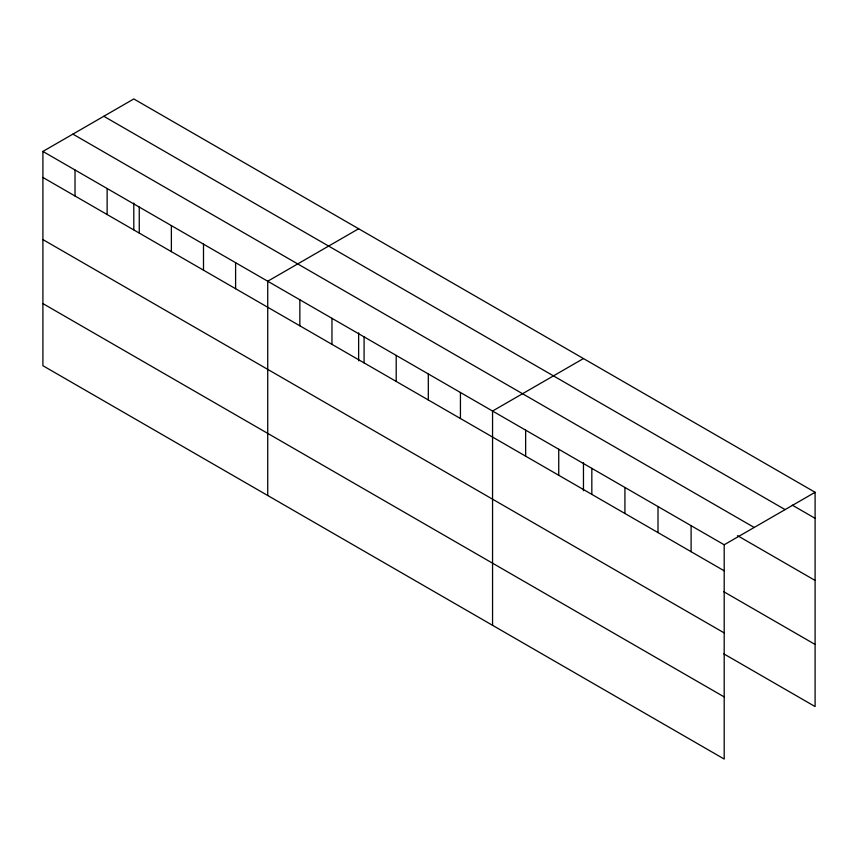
<?xml version="1.0" encoding="UTF-8"?>
<svg xmlns="http://www.w3.org/2000/svg" width="858" height="858" viewBox="0 0 858 858"><rect width="100%" height="100%" fill="white"/><g stroke="black" fill="none" stroke-linecap="round" stroke-linejoin="round"><path stroke-width="1.29" d="M42.9 151.437L724.195 544.776L724.195 759.051L42.9 365.712L42.9 151.437L133.805 98.949L815.1 492.288L815.1 706.563L723.809 653.86M358.633 228.754L267.728 281.242L267.728 495.506M583.461 358.558L492.556 411.036L492.556 625.31M724.195 544.776L815.1 492.288M792.277 505.137L815.1 518.318M103.807 116.27L785.102 509.609M72.898 134.116L754.193 527.456M737.505 535.639L815.1 580.437M42.9 177.456L724.195 570.795M723.809 591.741L815.1 644.444M42.9 239.575L724.195 632.914M42.9 303.582L724.195 696.921M691.108 525.675L691.108 551.694M658.011 506.563L658.011 532.582M624.924 487.462L624.924 513.481M591.827 468.35L591.827 494.38M583.461 462.698L583.461 490.701M558.74 449.249L558.74 475.268M525.643 430.148L525.643 456.166M460.435 392.492L460.435 418.522M428.314 373.949L428.314 399.978M396.203 355.405L396.203 381.435M364.082 336.862L364.082 362.891M358.633 332.904L358.633 360.896M331.96 318.318L331.96 344.348M299.85 299.774L299.85 325.804M235.607 262.698L235.607 288.717M203.496 244.155L203.496 270.173M171.375 225.611L171.375 251.63M139.253 207.068L139.253 233.086M133.805 203.099L133.805 229.762M107.132 188.524L107.132 214.543M75.021 169.981L75.021 195.999"/></g></svg>
